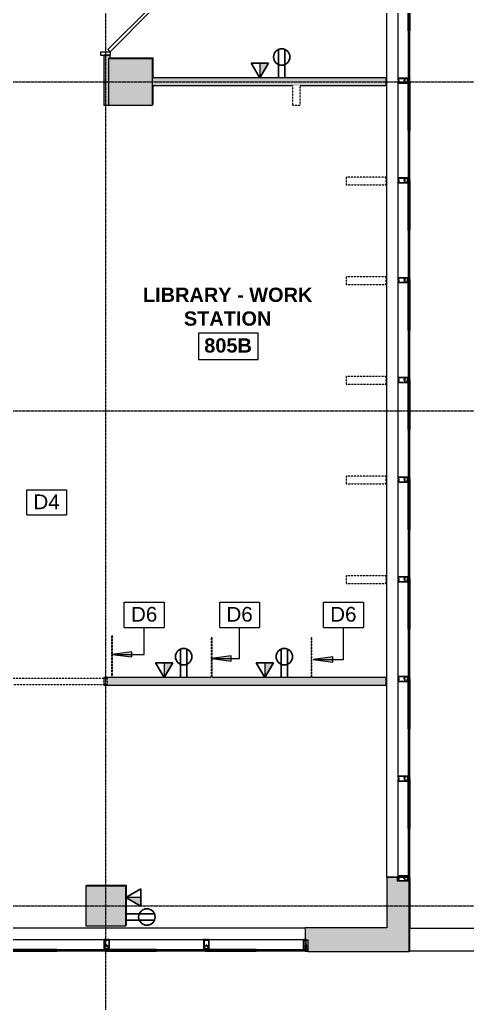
# Model space of a CAD drawing. Header units: inches. Extents: x -203 to 2791, y -968 to 768.
# Drawn here: x 1503 to 1772, y -570 to 22 of the extents above; entities that cross this region are included whole.
import ezdxf

# ---------------------------------------------------------------- set-up
doc = ezdxf.new("R2010")
doc.units = ezdxf.units.IN
doc.header["$MEASUREMENT"] = 0
doc.linetypes.add('Demolished', pattern=[0.1875, 0.125, -0.0625])
doc.linetypes.add('Grid Line 1_2_', pattern=[0.875, 0.5, -0.125, 0.125, -0.125])
for name, color, linetype, lineweight in [('A-ANNO-KEYN', 231, 'Continuous', 9), ('A-ANNO-NOTE', 131, 'Continuous', 13), ('A-Bldg-Patt', 7, 'Continuous', 9), ('A-Cols-Bldg', 7, 'Continuous', 9), ('A-DETL-GENF', 92, 'Continuous', 9), ('A-DETL-THIN', 151, 'Continuous', 9), ('A-DOOR', 31, 'Continuous', 13), ('A-DOOR-FRAM', 31, 'Continuous', 20), ('A-Glaz-Exst', 7, 'Continuous', 9), ('A-WALL', 113, 'Continuous', 13), ('A-Wall-Exst', 7, 'Continuous', 9), ('A-WALL-PATT', 111, 'Continuous', 13), ('G-ANNO-TEXT', 231, 'Continuous', 9), ('I-WALL', 2, 'Continuous', 13), ('Jenner and Block 8fl_BB_dwg', 8, 'Continuous', 9), ('S-GRID', 1, 'Continuous', 9)]:
    doc.layers.add(name, color=color, linetype=linetype, lineweight=lineweight)
doc.styles.add('Arial', font='arial.ttf', dxfattribs={"height": 8.851796})
doc.styles.add('Swis721 Lt BT_B', font='', dxfattribs={"height": 8.583975})
doc.styles.get('Swis721 Lt BT_B').set_extended_font_data('Swis721 Lt BT', bold=True)

# ---------------------------------------------------------------- blocks, each defined once
blk = doc.blocks.new('Single Flush - OTJ_SOLIDFLUSH_ALUM-5610241-Level 8 Demo')
at = {"layer": 'A-DOOR', "color": 8, "lineweight": 20}
for p, q in [((-7.42, 27.2), (-8.65, 25.96)), ((-8.65, 25.96), (16.67, 0.64)), ((17.91, 1.87), (-7.42, 27.2)), ((16.67, 0.64), (17.91, 1.87))]:
    blk.add_line(p, q, dxfattribs=at)
at = {"layer": 'A-DOOR', "color": 55, "lineweight": 9}
blk.add_arc((17.91, 1.87), 35.81, 135, 180.5, dxfattribs=at)
at = {"layer": 'A-DOOR-FRAM', "color": 8}
for p, q in [((-20, -3.87), (-20, 1.87)), ((-20, 1.87), (-18, 1.87)), ((-18, -3.87), (-18, 1.87)), ((18, -3.87), (18, 1.87)), ((18, 1.87), (20, 1.87)), ((20, -3.87), (20, 1.87)), ((-20, -3.87), (-18, -3.87)), ((18, -3.87), (20, -3.87))]:
    blk.add_line(p, q, dxfattribs=at)
blk = doc.blocks.new('Jenner and Block 8fl_BB_dwg_CW-STRIP-5551871-Level 8 Demo')
at = {"layer": 'A-Glaz-Exst'}
for p, q in [((-127.34, -53.32), (-127.56, -52.8)), ((-127.5, -52.64), (-124.39, -51.32)), ((-124.23, -51.38), (-123.91, -52.13)), ((-124.09, -52.63), (-124.08, -52.59)), ((-124.09, -52.78), (-124.03, -52.91)), ((-124.06, -52.65), (-124.04, -52.6)), ((-124.05, -51.17), (-123.01, -50.73)), ((-124.04, -52.43), (-123.99, -52.37)), ((-124.01, -52.57), (-123.8, -52.48)), ((-123.96, -52.47), (-123.97, -52.44)), ((-123.96, -52.36), (-123.88, -52.36)), ((-123.92, -52.42), (-123.9, -52.45)), ((-123.75, -52.48), (-123.71, -52.5)), ((-123.74, -52.44), (-123.69, -52.46)), ((-123.25, -53.69), (-123.64, -52.78)), ((-123.59, -52.56), (-123.13, -53.64)), ((-122.97, -53.7), (-121.94, -53.26)), ((-121.88, -51.54), (-122.01, -51.58)), ((-121.75, -51.73), (-121.85, -51.55)), ((-121.68, -51.87), (-121.79, -51.93)), ((-121.72, -51.64), (-121.66, -51.83)), ((-120.76, -51.54), (-120.96, -51.08)), ((-127.2, -53.33), (-127.26, -53.35)), ((-126.62, -54.54), (-127.12, -53.36)), ((-126.7, -54.61), (-126.64, -54.58)), ((-126.42, -55.17), (-123.32, -53.85))]:
    blk.add_line(p, q, dxfattribs=at)
at = {"layer": 'A-Glaz-Exst', "flags": 128}
for points in [[(-133.51, -24.09), (-122.34, -50.38), (-122.08, -51.01), (-121.85, -50.92), (-133.28, -23.99)], [(-132.82, -23.8), (-121.39, -50.72), (-121.16, -50.62), (-132.59, -23.7)], [(-122.46, -50.43), (-122.48, -50.37), (-127.89, -52.67), (-127.4, -53.82), (-127.17, -53.72), (-127.4, -53.82), (-127.89, -52.67), (-122.48, -50.37), (-122.46, -50.43), (-122.34, -50.38), (-122.46, -50.43), (-122.69, -50.53)], [(-109.83, -79.22), (-121.26, -52.3), (-121.49, -52.4), (-121.22, -53.03), (-121.34, -53.08), (-121.31, -53.13), (-126.72, -55.43), (-127.21, -54.28), (-126.95, -54.17), (-126.98, -54.18), (-127.21, -54.28), (-126.72, -55.43), (-121.31, -53.13), (-121.34, -53.08), (-121.57, -53.17)], [(-123.94, -52.21), (-124.27, -52.35), (-124.17, -52.58), (-123.98, -52.5)], [(-123.87, -52.45), (-123.67, -52.37), (-124.11, -51.34)], [(-124.08, -52.57), (-124.09, -52.55), (-123.98, -52.5), (-124, -52.45), (-124.02, -52.45)], [(-123.87, -52.39), (-123.89, -52.4), (-123.87, -52.45), (-123.76, -52.41), (-123.75, -52.43)], [(-122.85, -50.8), (-122.46, -51.72), (-121.94, -51.5), (-121.95, -51.47), (-121.99, -51.48), (-122.01, -51.45), (-121.87, -51.38), (-121.85, -51.42), (-121.89, -51.45), (-121.88, -51.47), (-121.82, -51.45), (-120.96, -51.08), (-121.06, -50.85)], [(-122.34, -50.38), (-122.54, -50.87), (-122.2, -50.73), (-122.69, -50.53), (-122.37, -51.28)], [(-121.87, -53.1), (-122.26, -52.18), (-121.74, -51.96), (-121.73, -51.99), (-121.77, -52.01), (-121.75, -52.05), (-121.61, -51.99), (-121.63, -51.95), (-121.67, -51.96), (-121.68, -51.93), (-121.57, -51.89), (-121.69, -51.6), (-121.7, -51.6), (-121.69, -51.6), (-121.57, -51.89), (-120.76, -51.54), (-120.67, -51.77), (-121.82, -52.26)], [(-121.82, -51.45), (-120.96, -51.08), (-121.06, -50.85), (-122.21, -51.34)], [(-122.05, -51.56), (-122.05, -51.55), (-121.94, -51.5)], [(-121.99, -50.5), (-122.02, -50.42), (-121.62, -50.24), (-121.59, -50.33)], [(-121.96, -50.56), (-121.94, -50.62), (-121.84, -50.78), (-121.49, -50.63), (-121.54, -50.45), (-121.56, -50.39)], [(-110.06, -79.32), (-121.22, -53.03), (-121.71, -52.83), (-121.37, -52.68), (-121.57, -53.17), (-121.88, -52.43)], [(-121.7, -51.74), (-121.82, -51.45), (-121.7, -51.74), (-121.71, -51.74)], [(-121.81, -51.97), (-121.8, -51.98), (-121.74, -51.96)], [(-121.08, -52.63), (-121.11, -52.57), (-121.15, -52.39), (-120.81, -52.24), (-120.71, -52.4), (-120.68, -52.46)], [(-121.06, -52.69), (-121.02, -52.77), (-120.62, -52.6), (-120.66, -52.52)], [(-109.37, -79.03), (-120.8, -52.1), (-120.57, -52), (-109.14, -78.93)], [(-126.88, -54.24), (-126.91, -54.19), (-127.09, -53.75), (-126.74, -54.59)], [(-126.92, -54.33), (-126.83, -54.53), (-126.86, -54.54), (-126.88, -54.5), (-126.92, -54.51), (-126.86, -54.66), (-126.82, -54.64), (-126.84, -54.6), (-126.81, -54.58), (-126.59, -55.1)]]:
    blk.add_lwpolyline(points, dxfattribs=at)
blk.add_lwpolyline([(-120.67, -51.77), (-120.76, -51.54), (-121.57, -51.89), (-120.76, -51.54)], close=True, dxfattribs=at)
at = {"layer": 'A-Glaz-Exst'}
for centre, radius in [((-121.98, -50.53), 0.0312), ((-121.57, -50.36), 0.0313), ((-121.07, -52.66), 0.0312), ((-120.67, -52.49), 0.0312)]:
    blk.add_circle(centre, radius, dxfattribs=at)
for centre, radius, start, end in [((-127.45, -52.75), 0.125, 113.00448, 203.00448), ((-124.34, -51.43), 0.125, 23.00448, 113.00448), ((-124, -51.29), 0.125, 113.00448, 203.00448), ((-124.01, -52.66), 0.089, 160.7135, 253.01766), ((-124.03, -52.23), 0.548, 263.77678, 322.84337), ((-124.09, -52.58), 0.0197, 337.76548, 23.00448), ((-123.99, -52.65), 0.0695, 179.30435, 235.28505), ((-124.03, -52.58), 0.0139, 50.356, 225.53699), ((-124.03, -52.44), 0.016, 138.44275, 293.00448), ((-124.03, -52.23), 0.517, 269.02566, 316.9833), ((-124.05, -52.6), 0.0118, 337.76548, 45.53699), ((-124.02, -52.26), 0.451, 268.61493, 317.39403), ((-124.03, -52.23), 0.673, 269.57652, 305.67997), ((-124.02, -52.56), 0.0118, 230.356, 293.00448), ((-123.96, -52.4), 0.04, 87.56621, 138.44275), ((-123.94, -52.43), 0.0306, 26.70736, 199.3016), ((-123.93, -52.46), 0.0306, 206.70736, 19.3016), ((-123.97, -52.16), 0.0625, 293.00448, 23.00448), ((-123.88, -52.38), 0.016, 293.00448, 87.56621), ((-123.8, -52.47), 0.0118, 293.00448, 355.65296), ((-123.77, -52.47), 0.0139, 0.47197, 175.65296), ((-123.75, -52.47), 0.0118, 180.47197, 248.24348), ((-123.73, -52.43), 0.0197, 203.00448, 248.24348), ((-123.75, -52.55), 0.0695, 350.72391, 46.70461), ((-123.73, -52.54), 0.089, 332.9913, 65.29546), ((-122.96, -50.85), 0.125, 23.00448, 113.00448), ((-122.22, -51.15), 0.313, 76.13458, 149.87438), ((-122.18, -51.16), 0.221, 68.00448, 194.87438), ((-122.26, -51.23), 0.125, 203.00448, 293.00448), ((-121.97, -51.25), 0.257, 114.48909, 201.51987), ((-122.02, -51.55), 0.0312, 203.00448, 288.00448), ((-121.98, -53.15), 0.125, 293.00448, 23.00448), ((-121.77, -52.38), 0.125, 113.00448, 203.00448), ((-121.88, -51.57), 0.0312, 23.00448, 108.00448), ((-121.67, -52.37), 0.221, 211.13458, 338.00448), ((-121.43, -51.25), 0.531, 84.93199, 141.07697), ((-121.58, -52.16), 0.257, 204.48909, 291.51987), ((-121.78, -51.95), 0.0312, 118.00448, 203.00448), ((-121.69, -52.41), 0.313, 256.13458, 329.87438), ((-121.72, -51.71), 0.0313, 208.00448, 293.00448), ((-121.69, -51.63), 0.0313, 113.00448, 198.00448), ((-121.55, -50.92), 0.145, 75.20208, 272.51682), ((-121.69, -51.84), 0.0312, 298.00448, 23.00448), ((-121.46, -50.89), 0.13, 309.3067, 96.5963), ((-121.06, -50.72), 0.266, 174.93199, 231.07697), ((-121.01, -50.7), 0.266, 174.93199, 231.07697), ((-121.21, -51.77), 0.531, 264.93199, 321.07697), ((-120.95, -50.67), 0.266, 174.93199, 231.07697), ((-121.06, -52.09), 0.145, 133.49214, 330.80688), ((-120.89, -50.65), 0.266, 174.93199, 231.07697), ((-120.97, -52.04), 0.13, 309.41266, 96.70226), ((-120.57, -51.87), 0.266, 174.93199, 231.07697), ((-120.52, -51.85), 0.266, 174.93199, 231.07697), ((-120.46, -51.82), 0.266, 174.93199, 231.07697), ((-120.4, -51.8), 0.266, 174.93199, 231.07697), ((-127.29, -53.29), 0.0625, 203.00448, 293.00448), ((-127.18, -53.39), 0.0625, 23.00448, 113.00448), ((-127.15, -53.78), 0.0625, 23.00448, 113.00448), ((-127.15, -53.78), 0.0625, 23.00448, 113.00448), ((-126.94, -54.2), 0.0312, 23.00448, 113.00448), ((-126.94, -54.2), 0.0312, 23.00448, 113.00448), ((-126.89, -54.31), 0.0312, 113.00448, 203.00448), ((-126.91, -54.26), 0.0313, 293.00448, 23.00448), ((-126.71, -54.58), 0.0312, 203.00448, 293.00448), ((-126.65, -54.55), 0.0313, 293.00448, 23.00448), ((-126.47, -55.05), 0.125, 203.00448, 293.00448), ((-123.37, -53.73), 0.125, 293.00448, 23.00448), ((-123.02, -53.59), 0.125, 203.00448, 293.00448)]:
    blk.add_arc(centre, radius, start, end, dxfattribs=at)
blk = doc.blocks.new('Jenner and Block 8fl_BB_dwg_CW-STRIP-V13-Level 8 Demo')
at = {"layer": 'A-Glaz-Exst'}
for p, q in [((-124.17, -51.52), (-123.91, -52.13)), ((-124.09, -52.63), (-124.08, -52.59)), ((-124.09, -52.78), (-124.03, -52.91)), ((-124.06, -52.65), (-124.04, -52.6)), ((-124.04, -52.43), (-123.99, -52.37)), ((-124.01, -52.57), (-123.8, -52.48)), ((-123.96, -52.47), (-123.97, -52.44)), ((-123.96, -52.36), (-123.88, -52.36)), ((-123.92, -52.42), (-123.9, -52.45)), ((-123.75, -52.48), (-123.71, -52.5)), ((-123.74, -52.44), (-123.69, -52.46)), ((-123.25, -53.69), (-123.64, -52.78)), ((-123.59, -52.56), (-123.13, -53.64)), ((-122.97, -53.7), (-121.94, -53.26)), ((-122.56, -50.84), (-122.37, -51.28)), ((-122.54, -50.87), (-122.2, -50.73)), ((-121.88, -51.54), (-122.01, -51.58)), ((-121.75, -51.73), (-121.85, -51.55)), ((-121.68, -51.87), (-121.79, -51.93)), ((-121.72, -51.64), (-121.66, -51.83)), ((-120.76, -51.54), (-120.96, -51.08)), ((-127.2, -53.33), (-127.26, -53.35)), ((-126.62, -54.54), (-127.12, -53.36)), ((-126.7, -54.61), (-126.64, -54.58)), ((-126.42, -55.17), (-123.32, -53.85))]:
    blk.add_line(p, q, dxfattribs=at)
at = {"layer": 'A-Glaz-Exst', "flags": 128}
for points in [[(-109.83, -79.22), (-121.26, -52.3), (-121.49, -52.4), (-121.22, -53.03), (-121.34, -53.08), (-121.31, -53.13), (-126.72, -55.43), (-127.13, -54.46)], [(-127.13, -54.46), (-126.72, -55.43), (-121.31, -53.13), (-121.34, -53.08), (-121.57, -53.17)], [(-123.94, -52.21), (-124.27, -52.35), (-124.17, -52.58), (-123.98, -52.5)], [(-124.08, -52.57), (-124.09, -52.55), (-123.98, -52.5), (-124, -52.45), (-124.02, -52.45)], [(-123.87, -52.45), (-123.67, -52.37), (-124.05, -51.47)], [(-123.87, -52.39), (-123.89, -52.4), (-123.87, -52.45), (-123.76, -52.41), (-123.75, -52.43)], [(-122.79, -50.94), (-122.46, -51.72), (-121.94, -51.5), (-121.95, -51.47), (-121.99, -51.48), (-122.01, -51.45), (-121.87, -51.38), (-121.85, -51.42), (-121.89, -51.45), (-121.88, -51.47), (-121.82, -51.45), (-120.96, -51.08), (-121.06, -50.85)], [(-121.87, -53.1), (-122.26, -52.18), (-121.74, -51.96), (-121.73, -51.99), (-121.77, -52.01), (-121.75, -52.05), (-121.61, -51.99), (-121.63, -51.95), (-121.67, -51.96), (-121.68, -51.93), (-121.57, -51.89), (-121.69, -51.6), (-121.7, -51.6), (-121.69, -51.6), (-121.57, -51.89), (-120.76, -51.54), (-120.67, -51.77), (-121.82, -52.26)], [(-122.21, -50.69), (-122.08, -51.01), (-121.85, -50.92), (-121.98, -50.59)], [(-121.82, -51.45), (-120.96, -51.08), (-121.06, -50.85), (-122.21, -51.34)], [(-122.05, -51.56), (-122.05, -51.55), (-121.94, -51.5)], [(-121.94, -50.62), (-121.84, -50.78), (-121.49, -50.63), (-121.54, -50.45)], [(-110.06, -79.32), (-121.22, -53.03), (-121.71, -52.83), (-121.37, -52.68), (-121.57, -53.17), (-121.88, -52.43)], [(-121.7, -51.74), (-121.82, -51.45), (-121.7, -51.74), (-121.71, -51.74)], [(-121.81, -51.97), (-121.8, -51.98), (-121.74, -51.96)], [(-121.52, -50.4), (-121.39, -50.72), (-121.16, -50.62), (-121.29, -50.3)], [(-121.08, -52.63), (-121.11, -52.57), (-121.15, -52.39), (-120.81, -52.24), (-120.71, -52.4), (-120.68, -52.46)], [(-121.06, -52.69), (-121.02, -52.77), (-120.62, -52.6), (-120.66, -52.52)], [(-109.37, -79.03), (-120.8, -52.1), (-120.57, -52), (-109.14, -78.93)], [(-126.88, -54.24), (-126.91, -54.19), (-127.09, -53.75), (-126.74, -54.59)], [(-126.9, -54.36), (-126.83, -54.53), (-126.86, -54.54), (-126.88, -54.5), (-126.92, -54.51), (-126.86, -54.66), (-126.82, -54.64), (-126.84, -54.6), (-126.81, -54.58), (-126.59, -55.1)]]:
    blk.add_lwpolyline(points, dxfattribs=at)
blk.add_lwpolyline([(-120.67, -51.77), (-120.76, -51.54), (-121.57, -51.89), (-120.76, -51.54)], close=True, dxfattribs=at)
at = {"layer": 'A-Glaz-Exst'}
for centre in [(-121.07, -52.66), (-120.67, -52.49)]:
    blk.add_circle(centre, 0.0312, dxfattribs=at)
for centre, radius, start, end in [((-124.01, -52.66), 0.089, 160.7135, 253.01766), ((-124.03, -52.23), 0.548, 263.77678, 322.84337), ((-124.09, -52.58), 0.0197, 337.76548, 23.00448), ((-123.99, -52.65), 0.0695, 179.30435, 235.28505), ((-124.03, -52.58), 0.0139, 50.356, 225.53699), ((-124.03, -52.44), 0.016, 138.44275, 293.00448), ((-124.03, -52.23), 0.517, 269.02566, 316.9833), ((-124.05, -52.6), 0.0118, 337.76548, 45.53699), ((-124.02, -52.26), 0.451, 268.61493, 317.39403), ((-124.03, -52.23), 0.673, 269.57652, 305.67997), ((-124.02, -52.56), 0.0118, 230.356, 293.00448), ((-123.96, -52.4), 0.04, 87.56621, 138.44275), ((-123.94, -52.43), 0.0306, 26.70736, 199.3016), ((-123.93, -52.46), 0.0306, 206.70736, 19.3016), ((-123.97, -52.16), 0.0625, 293.00448, 23.00448), ((-123.88, -52.38), 0.016, 293.00448, 87.56621), ((-123.8, -52.47), 0.0118, 293.00448, 355.65296), ((-123.77, -52.47), 0.0139, 0.47197, 175.65296), ((-123.75, -52.47), 0.0118, 180.47197, 248.24348), ((-123.73, -52.43), 0.0197, 203.00448, 248.24348), ((-123.75, -52.55), 0.0695, 350.72391, 46.70461), ((-123.73, -52.54), 0.089, 332.9913, 65.29546), ((-122.22, -51.15), 0.313, 76.13458, 149.87438), ((-122.18, -51.16), 0.221, 68.00448, 194.87438), ((-122.26, -51.23), 0.125, 203.00448, 293.00448), ((-121.97, -51.25), 0.257, 114.48909, 201.51987), ((-122.02, -51.55), 0.0312, 203.00448, 288.00448), ((-121.98, -53.15), 0.125, 293.00448, 23.00448), ((-121.77, -52.38), 0.125, 113.00448, 203.00448), ((-121.88, -51.57), 0.0312, 23.00448, 108.00448), ((-121.67, -52.37), 0.221, 211.13458, 338.00448), ((-121.43, -51.25), 0.531, 84.93199, 141.07697), ((-121.58, -52.16), 0.257, 204.48909, 291.51987), ((-121.78, -51.95), 0.0312, 118.00448, 203.00448), ((-121.69, -52.41), 0.313, 256.13458, 329.87438), ((-121.72, -51.71), 0.0313, 208.00448, 293.00448), ((-121.69, -51.63), 0.0313, 113.00448, 198.00448), ((-121.55, -50.92), 0.145, 75.20208, 272.51682), ((-121.69, -51.84), 0.0312, 298.00448, 23.00448), ((-121.46, -50.89), 0.13, 309.3067, 96.5963), ((-121.06, -50.72), 0.266, 174.93199, 231.07697), ((-121.01, -50.7), 0.266, 174.93199, 231.07697), ((-121.21, -51.77), 0.531, 264.93199, 321.07697), ((-120.95, -50.67), 0.266, 174.93199, 231.07697), ((-121.06, -52.09), 0.145, 133.49214, 330.80688), ((-120.89, -50.65), 0.266, 174.93199, 231.07697), ((-120.97, -52.04), 0.13, 309.41266, 96.70226), ((-120.57, -51.87), 0.266, 174.93199, 231.07697), ((-120.52, -51.85), 0.266, 174.93199, 231.07697), ((-120.46, -51.82), 0.266, 174.93199, 231.07697), ((-120.4, -51.8), 0.266, 174.93199, 231.07697), ((-127.18, -53.39), 0.0625, 23.00448, 113.00448), ((-126.94, -54.2), 0.0312, 23.00448, 113.00448), ((-126.94, -54.2), 0.0312, 23.00448, 113.00448), ((-126.91, -54.26), 0.0313, 293.00448, 23.00448), ((-126.71, -54.58), 0.0312, 203.00448, 293.00448), ((-126.65, -54.55), 0.0313, 293.00448, 23.00448), ((-126.47, -55.05), 0.125, 203.00448, 293.00448), ((-123.37, -53.73), 0.125, 293.00448, 23.00448), ((-123.02, -53.59), 0.125, 203.00448, 293.00448)]:
    blk.add_arc(centre, radius, start, end, dxfattribs=at)
blk = doc.blocks.new('Jenner and Block 8fl_BB_dwg_CW-STRIP-V14-Level 8 Demo')
at = {"layer": 'A-Glaz-Exst'}
for p, q in [((-127.34, -53.32), (-127.56, -52.8)), ((-127.5, -52.64), (-124.39, -51.32)), ((-124.23, -51.38), (-123.91, -52.13)), ((-124.09, -52.63), (-124.08, -52.59)), ((-124.09, -52.78), (-124.03, -52.91)), ((-124.06, -52.65), (-124.04, -52.6)), ((-124.05, -51.17), (-123.01, -50.73)), ((-124.04, -52.43), (-123.99, -52.37)), ((-124.01, -52.57), (-123.8, -52.48)), ((-123.96, -52.47), (-123.97, -52.44)), ((-123.96, -52.36), (-123.88, -52.36)), ((-123.92, -52.42), (-123.9, -52.45)), ((-123.75, -52.48), (-123.71, -52.5)), ((-123.74, -52.44), (-123.69, -52.46)), ((-123.25, -53.69), (-123.64, -52.78)), ((-123.59, -52.56), (-123.13, -53.64)), ((-122.97, -53.7), (-121.94, -53.26)), ((-121.88, -51.54), (-122.01, -51.58)), ((-121.75, -51.73), (-121.85, -51.55)), ((-121.68, -51.87), (-121.79, -51.93)), ((-121.72, -51.64), (-121.66, -51.83)), ((-120.76, -51.54), (-120.96, -51.08)), ((-127.2, -53.33), (-127.26, -53.35)), ((-126.62, -54.54), (-127.12, -53.36)), ((-126.7, -54.61), (-126.64, -54.58)), ((-126.42, -55.17), (-123.32, -53.85))]:
    blk.add_line(p, q, dxfattribs=at)
at = {"layer": 'A-Glaz-Exst', "flags": 128}
for points in [[(-133.51, -24.09), (-122.34, -50.38), (-122.08, -51.01), (-121.85, -50.92), (-133.28, -23.99)], [(-132.82, -23.8), (-121.39, -50.72), (-121.16, -50.62), (-132.59, -23.7)], [(-122.46, -50.43), (-122.48, -50.37), (-127.89, -52.67), (-127.4, -53.82), (-127.17, -53.72), (-127.4, -53.82), (-127.89, -52.67), (-122.48, -50.37), (-122.46, -50.43), (-122.34, -50.38), (-122.46, -50.43), (-122.69, -50.53)], [(-120.85, -53.25), (-121.26, -52.3), (-121.49, -52.4), (-121.22, -53.03), (-121.34, -53.08), (-121.31, -53.13), (-126.72, -55.43), (-127.21, -54.28), (-126.95, -54.17), (-126.98, -54.18), (-127.21, -54.28), (-126.72, -55.43), (-121.31, -53.13), (-121.34, -53.08), (-121.57, -53.17)], [(-123.94, -52.21), (-124.27, -52.35), (-124.17, -52.58), (-123.98, -52.5)], [(-123.87, -52.45), (-123.67, -52.37), (-124.11, -51.34)], [(-124.08, -52.57), (-124.09, -52.55), (-123.98, -52.5), (-124, -52.45), (-124.02, -52.45)], [(-123.87, -52.39), (-123.89, -52.4), (-123.87, -52.45), (-123.76, -52.41), (-123.75, -52.43)], [(-122.85, -50.8), (-122.46, -51.72), (-121.94, -51.5), (-121.95, -51.47), (-121.99, -51.48), (-122.01, -51.45), (-121.87, -51.38), (-121.85, -51.42), (-121.89, -51.45), (-121.88, -51.47), (-121.82, -51.45), (-120.96, -51.08), (-121.06, -50.85)], [(-122.34, -50.38), (-122.54, -50.87), (-122.2, -50.73), (-122.69, -50.53), (-122.37, -51.28)], [(-121.87, -53.1), (-122.26, -52.18), (-121.74, -51.96), (-121.73, -51.99), (-121.77, -52.01), (-121.75, -52.05), (-121.61, -51.99), (-121.63, -51.95), (-121.67, -51.96), (-121.68, -51.93), (-121.57, -51.89), (-121.69, -51.6), (-121.7, -51.6), (-121.69, -51.6), (-121.57, -51.89), (-120.76, -51.54), (-120.67, -51.77), (-121.82, -52.26)], [(-121.82, -51.45), (-120.96, -51.08), (-121.06, -50.85), (-122.21, -51.34)], [(-122.05, -51.56), (-122.05, -51.55), (-121.94, -51.5)], [(-121.99, -50.5), (-122.02, -50.42), (-121.62, -50.24), (-121.59, -50.33)], [(-121.96, -50.56), (-121.94, -50.62), (-121.84, -50.78), (-121.49, -50.63), (-121.54, -50.45), (-121.56, -50.39)], [(-121.08, -53.35), (-121.22, -53.03), (-121.71, -52.83), (-121.37, -52.68), (-121.57, -53.17), (-121.88, -52.43)], [(-121.7, -51.74), (-121.82, -51.45), (-121.7, -51.74), (-121.71, -51.74)], [(-121.81, -51.97), (-121.8, -51.98), (-121.74, -51.96)], [(-121.08, -52.63), (-121.11, -52.57), (-121.15, -52.39), (-120.81, -52.24), (-120.71, -52.4), (-120.68, -52.46)], [(-121.06, -52.69), (-121.02, -52.77), (-120.62, -52.6), (-120.66, -52.52)], [(-109.37, -79.03), (-120.8, -52.1), (-120.57, -52), (-109.14, -78.93)], [(-126.88, -54.24), (-126.91, -54.19), (-127.09, -53.75), (-126.74, -54.59)], [(-126.92, -54.33), (-126.83, -54.53), (-126.86, -54.54), (-126.88, -54.5), (-126.92, -54.51), (-126.86, -54.66), (-126.82, -54.64), (-126.84, -54.6), (-126.81, -54.58), (-126.59, -55.1)]]:
    blk.add_lwpolyline(points, dxfattribs=at)
blk.add_lwpolyline([(-120.67, -51.77), (-120.76, -51.54), (-121.57, -51.89), (-120.76, -51.54)], close=True, dxfattribs=at)
at = {"layer": 'A-Glaz-Exst'}
for centre, radius in [((-121.98, -50.53), 0.0312), ((-121.57, -50.36), 0.0313), ((-121.07, -52.66), 0.0312), ((-120.67, -52.49), 0.0312)]:
    blk.add_circle(centre, radius, dxfattribs=at)
for centre, radius, start, end in [((-127.45, -52.75), 0.125, 113.00448, 203.00448), ((-124.34, -51.43), 0.125, 23.00448, 113.00448), ((-124, -51.29), 0.125, 113.00448, 203.00448), ((-124.01, -52.66), 0.089, 160.7135, 253.01766), ((-124.03, -52.23), 0.548, 263.77678, 322.84337), ((-124.09, -52.58), 0.0197, 337.76548, 23.00448), ((-123.99, -52.65), 0.0695, 179.30435, 235.28505), ((-124.03, -52.58), 0.0139, 50.356, 225.53699), ((-124.03, -52.44), 0.016, 138.44275, 293.00448), ((-124.03, -52.23), 0.517, 269.02566, 316.9833), ((-124.05, -52.6), 0.0118, 337.76548, 45.53699), ((-124.02, -52.26), 0.451, 268.61493, 317.39403), ((-124.03, -52.23), 0.673, 269.57652, 305.67997), ((-124.02, -52.56), 0.0118, 230.356, 293.00448), ((-123.96, -52.4), 0.04, 87.56621, 138.44275), ((-123.94, -52.43), 0.0306, 26.70736, 199.3016), ((-123.93, -52.46), 0.0306, 206.70736, 19.3016), ((-123.97, -52.16), 0.0625, 293.00448, 23.00448), ((-123.88, -52.38), 0.016, 293.00448, 87.56621), ((-123.8, -52.47), 0.0118, 293.00448, 355.65296), ((-123.77, -52.47), 0.0139, 0.47197, 175.65296), ((-123.75, -52.47), 0.0118, 180.47197, 248.24348), ((-123.73, -52.43), 0.0197, 203.00448, 248.24348), ((-123.75, -52.55), 0.0695, 350.72391, 46.70461), ((-123.73, -52.54), 0.089, 332.9913, 65.29546), ((-122.96, -50.85), 0.125, 23.00448, 113.00448), ((-122.22, -51.15), 0.313, 76.13458, 149.87438), ((-122.18, -51.16), 0.221, 68.00448, 194.87438), ((-122.26, -51.23), 0.125, 203.00448, 293.00448), ((-121.97, -51.25), 0.257, 114.48909, 201.51987), ((-122.02, -51.55), 0.0312, 203.00448, 288.00448), ((-121.98, -53.15), 0.125, 293.00448, 23.00448), ((-121.77, -52.38), 0.125, 113.00448, 203.00448), ((-121.88, -51.57), 0.0312, 23.00448, 108.00448), ((-121.67, -52.37), 0.221, 211.13458, 338.00448), ((-121.43, -51.25), 0.531, 84.93199, 141.07697), ((-121.58, -52.16), 0.257, 204.48909, 291.51987), ((-121.78, -51.95), 0.0312, 118.00448, 203.00448), ((-121.69, -52.41), 0.313, 256.13458, 329.87438), ((-121.72, -51.71), 0.0313, 208.00448, 293.00448), ((-121.69, -51.63), 0.0313, 113.00448, 198.00448), ((-121.55, -50.92), 0.145, 75.20208, 272.51682), ((-121.69, -51.84), 0.0312, 298.00448, 23.00448), ((-121.46, -50.89), 0.13, 309.3067, 96.5963), ((-121.06, -50.72), 0.266, 174.93199, 231.07697), ((-121.01, -50.7), 0.266, 174.93199, 231.07697), ((-121.21, -51.77), 0.531, 264.93199, 321.07697), ((-120.95, -50.67), 0.266, 174.93199, 231.07697), ((-121.06, -52.09), 0.145, 133.49214, 330.80688), ((-120.89, -50.65), 0.266, 174.93199, 231.07697), ((-120.97, -52.04), 0.13, 309.41266, 96.70226), ((-120.57, -51.87), 0.266, 174.93199, 231.07697), ((-120.52, -51.85), 0.266, 174.93199, 231.07697), ((-120.46, -51.82), 0.266, 174.93199, 231.07697), ((-120.4, -51.8), 0.266, 174.93199, 231.07697), ((-127.29, -53.29), 0.0625, 203.00448, 293.00448), ((-127.18, -53.39), 0.0625, 23.00448, 113.00448), ((-127.15, -53.78), 0.0625, 23.00448, 113.00448), ((-127.15, -53.78), 0.0625, 23.00448, 113.00448), ((-126.94, -54.2), 0.0312, 23.00448, 113.00448), ((-126.94, -54.2), 0.0312, 23.00448, 113.00448), ((-126.89, -54.31), 0.0312, 113.00448, 203.00448), ((-126.91, -54.26), 0.0313, 293.00448, 23.00448), ((-126.71, -54.58), 0.0312, 203.00448, 293.00448), ((-126.65, -54.55), 0.0313, 293.00448, 23.00448), ((-126.47, -55.05), 0.125, 203.00448, 293.00448), ((-123.37, -53.73), 0.125, 293.00448, 23.00448), ((-123.02, -53.59), 0.125, 203.00448, 293.00448)]:
    blk.add_arc(centre, radius, start, end, dxfattribs=at)
blk = doc.blocks.new('Jenner and Block 8fl_BB_dwg-4751915-Level 8 Demo')
at = {"layer": 'A-Bldg-Patt'}
for points in [[(1582.73, -13.32), (1582.73, -1.34), (1556.77, -1.34), (1556.77, -1.63), (1582.33, -1.63), (1582.33, -13.32)], [(1582.73, -29.34), (1582.73, -17.94), (1582.33, -17.94), (1582.33, -29.34)], [(1566.33, -523.31), (1566.73, -523.31), (1566.73, -499.31), (1542.73, -499.31), (1542.73, -499.6), (1566.33, -499.6)]]:
    blk.add_hatch(color=256, dxfattribs=at).paths.add_polyline_path(points, flags=0)
for p, q in [((1582.73, -1.34), (1556.77, -1.34)), ((1556.77, -1.34), (1556.77, -1.63)), ((1556.77, -1.63), (1582.33, -1.63)), ((1582.33, -1.63), (1582.33, -13.32)), ((1582.73, -13.32), (1582.73, -1.34)), ((1582.33, -13.32), (1582.73, -13.32)), ((1582.73, -17.94), (1582.33, -17.94)), ((1582.33, -17.94), (1582.33, -29.34)), ((1582.73, -29.34), (1582.73, -17.94)), ((1582.33, -29.34), (1582.73, -29.34)), ((1566.73, -499.31), (1542.73, -499.31)), ((1542.73, -499.31), (1542.73, -499.6)), ((1542.73, -499.6), (1566.33, -499.6)), ((1566.33, -499.6), (1566.33, -523.31)), ((1566.73, -523.31), (1566.73, -499.31)), ((1566.33, -523.31), (1566.73, -523.31))]:
    blk.add_line(p, q, dxfattribs=at)
at = {"layer": 'A-Cols-Bldg', "flags": 128}
for points in [[(1582.73, -13.32), (1582.73, -1.34), (1556.77, -1.34)], [(1582.33, -29.34), (1582.73, -29.34), (1582.73, -17.94)], [(1566.73, -499.31), (1542.73, -499.31), (1542.73, -499.6)], [(1566.33, -523.31), (1566.73, -523.31), (1566.73, -499.31)]]:
    blk.add_lwpolyline(points, dxfattribs=at)
at = {"layer": 'A-Glaz-Exst'}
for p, q in [((1723.3, -494.59), (1723.3, 102.35)), ((1730.17, -13.55), (1730.17, 43.45)), ((1730.17, -73.55), (1730.17, -16.55)), ((1730.17, -133.55), (1730.17, -76.55)), ((1730.17, -193.55), (1730.17, -136.55)), ((1730.17, -253.55), (1730.17, -196.55)), ((1730.17, -313.55), (1730.17, -256.55)), ((1730.17, -373.55), (1730.17, -316.55)), ((1730.17, -431.55), (1730.17, -374.55)), ((1730.17, -433.55), (1730.17, -376.55)), ((1730.17, -493.55), (1730.17, -436.55)), ((1016.23, -524.94), (1674.29, -524.94)), ((1496.23, -531.81), (1553.23, -531.81)), ((1556.23, -531.81), (1613.23, -531.81)), ((1616.23, -531.81), (1673.23, -531.81))]:
    blk.add_line(p, q, dxfattribs=at)
at = {"layer": 'A-Wall-Exst'}
blk.add_line((1736.77, -538.81), (1737.17, -538.81), dxfattribs=at)
at = {"layer": 'A-Wall-Exst', "flags": 128}
for points in [[(1923.69, 337.71), (1924.09, 337.71), (1924.09, -538.81), (1737.17, -538.81), (1737.17, -494.3), (1723.3, -494.3), (1723.3, -494.59)], [(1737.17, -525.05), (1909.84, -525.05), (1909.84, 337.43)], [(1674.68, -532.1), (1674.68, -538.81), (1675.83, -538.81)]]:
    blk.add_lwpolyline(points, dxfattribs=at)
at = {"layer": 'A-WALL-PATT', "color": 7, "lineweight": 9}
for p, q in [((1723.3, -494.3), (1737.17, -494.3)), ((1674.68, -538.81), (1674.68, -532.1)), ((1737.17, -538.81), (1736.77, -538.41)), ((1736.77, -538.41), (1737.17, -538.81))]:
    blk.add_line(p, q, dxfattribs=at)
for name, p, rotation in [('Jenner and Block 8fl_BB_dwg_CW-STRIP-5551871-Level 8 Demo', (1868.48, 44.95), 336.9955198969619), ('Jenner and Block 8fl_BB_dwg_CW-STRIP-5551871-Level 8 Demo', (1868.48, -15.05), 336.9955198969619), ('Jenner and Block 8fl_BB_dwg_CW-STRIP-5551871-Level 8 Demo', (1868.48, -75.05), 336.9955198969619), ('Jenner and Block 8fl_BB_dwg_CW-STRIP-5551871-Level 8 Demo', (1868.48, -135.05), 336.9955198969619), ('Jenner and Block 8fl_BB_dwg_CW-STRIP-5551871-Level 8 Demo', (1868.48, -195.05), 336.9955198969619), ('Jenner and Block 8fl_BB_dwg_CW-STRIP-5551871-Level 8 Demo', (1868.48, -255.05), 336.9955198969619), ('Jenner and Block 8fl_BB_dwg_CW-STRIP-5551871-Level 8 Demo', (1868.48, -315.05), 336.9955198969619), ('Jenner and Block 8fl_BB_dwg_CW-STRIP-5551871-Level 8 Demo', (1868.48, -375.05), 336.9955198969619), ('Jenner and Block 8fl_BB_dwg_CW-STRIP-5551871-Level 8 Demo', (1868.48, -435.05), 336.9955198969619), ('Jenner and Block 8fl_BB_dwg_CW-STRIP-V14-Level 8 Demo', (1868.48, -495.05), 336.9955198969619), ('Jenner and Block 8fl_BB_dwg_CW-STRIP-5551871-Level 8 Demo', (1494.73, -670.12), 246.9955198969619), ('Jenner and Block 8fl_BB_dwg_CW-STRIP-5551871-Level 8 Demo', (1554.73, -670.12), 246.9955198969619), ('Jenner and Block 8fl_BB_dwg_CW-STRIP-5551871-Level 8 Demo', (1614.73, -670.12), 246.9955198969619), ('Jenner and Block 8fl_BB_dwg_CW-STRIP-V13-Level 8 Demo', (1674.73, -670.12), 246.9955198969619)]:
    blk.add_blockref(name, p, dxfattribs=dict(rotation=rotation))
blk = doc.blocks.new('Keynote Tag - Keynote Number - Boxed-135510-Level 8 Demo')
at = {"layer": 'A-ANNO-KEYN'}
for p, q in [((-0.125, -0.0792), (-0.125, 0.0781)), ((-0.125, 0.0781), (0.125, 0.0781)), ((0.125, 0.0781), (0.125, -0.0792)), ((-0.125, -0.0792), (0.125, -0.0792))]:
    blk.add_line(p, q, dxfattribs=at)

msp = doc.modelspace()

# ---------------------------------------------------------------- hatches: boundary and pattern name
at = {"layer": 'A-ANNO-KEYN'}
for points in [[(1558.24, -359.97), (1570.24, -361.55), (1570.24, -358.39)], [(1618.15, -362.46), (1630.15, -364.04), (1630.15, -360.88)], [(1679.3, -363.09), (1691.3, -364.67), (1691.3, -361.51)]]:
    msp.add_hatch(color=256, dxfattribs=at).paths.add_polyline_path(points, flags=0)
at = {"layer": 'A-ANNO-NOTE', "lineweight": 9}
for points in [[(1647.3, -13.03), (1652.45, -4.1), (1647.3, -4.1)], [(1589.73, -373.99), (1594.89, -365.05), (1589.73, -365.05)], [(1650.3, -373.99), (1655.45, -365.05), (1650.3, -365.05)], [(1575.67, -511.47), (1575.67, -506.31), (1566.73, -506.31)]]:
    msp.add_hatch(color=55, dxfattribs=at).paths.add_polyline_path(points, flags=0)
at = {"layer": 'A-DETL-GENF'}
h = msp.add_hatch(color=7, dxfattribs=at)
h.paths.add_polyline_path([(464.83, -720.82), (893.53, -538.81), (1016.23, -538.81), (1016.23, -524.94), (892.67, -524.94), (457.06, -709.88), (459.54, -715.74), (462.19, -714.61)], flags=0)
h.paths.add_polyline_path([(3.31, -538.98), (25.4, -529.6), (16.02, -507.51), (-6.07, -516.89), (-5.16, -519.03)], flags=0)
h.paths.add_polyline_path([(1723.7, -538.81), (1737.17, -538.81), (1737.17, -496.55), (1730.17, -496.55), (1730.17, -494.3), (1723.7, -494.3), (1723.7, -524.65), (1674.68, -524.65), (1674.68, -531.81), (1676.23, -531.81), (1676.23, -538.81), (1723.3, -538.81)], flags=0)
h.paths.add_polyline_path([(471.73, -532.94), (492.17, -532.94), (492.17, -512), (471.73, -512), (471.73, -530.03)], flags=0)
h.paths.add_polyline_path([(259.11, -532.49), (281.21, -523.11), (271.83, -501.02), (249.74, -510.4), (257.64, -529.03)], flags=0)
h.paths.add_polyline_path([(491.11, -225.31), (494.81, -225.31), (494.81, -201.31), (471.73, -201.31), (471.73, -225.31), (489.31, -225.31)], flags=0)
h.paths.add_polyline_path([(980.11, -121.34), (993.73, -121.34), (993.73, 0.66), (950.73, 0.66), (950.73, -16.34), (908.73, -16.34), (908.73, 0.66), (846.73, 0.66), (846.73, -16.34), (804.73, -16.34), (804.73, 0.66), (742.73, 0.66), (742.73, -16.34), (700.73, -16.34), (700.73, 0.66), (638.73, 0.66), (638.73, -16.34), (596.73, -16.34), (596.73, 0.66), (569.74, 0.66), (569.74, -24.34), (979.73, -24.34), (979.73, -121.34)], flags=0)
h.paths.add_polyline_path([(1240.73, -29.34), (1268.73, -29.34), (1268.73, -3.4), (1240.73, -3.4), (1240.73, -28.53)], flags=0)
h.paths.add_polyline_path([(1556.36, -29.34), (1582.73, -29.34), (1582.73, -1.34), (1556.36, -1.34), (1556.36, -22.84)], flags=0)
h.paths.add_polyline_path([(236.83, -29.34), (248.73, -29.34), (248.73, -1.34), (220.73, -1.34), (220.73, -29.34), (232.46, -29.34)], flags=0)
h.paths.add_polyline_path([(-117.75, -27.34), (-84.26, -27.34), (-84.26, -2.95), (-117.75, -2.95), (-117.75, -3.34)], flags=0)
h.paths.add_polyline_path([(1723.3, 284.95), (1737.17, 284.95), (1737.17, 337.71), (1772.13, 337.71), (1772.13, 351.59), (1723.3, 351.58), (1723.3, 299.43)], flags=0)
h.paths.add_polyline_path([(1924.09, 337.71), (1924.09, 580.15), (1910.23, 580.15), (1910.23, 351.59), (1889.03, 351.59), (1889.03, 337.71), (1910.23, 337.71)], flags=0)
h.paths.add_polyline_path([(1542.73, 553.15), (1566.73, 553.15), (1566.73, 577.15), (1542.73, 577.15)], flags=0)
h.paths.add_polyline_path([(1252.42, 553.15), (1266.73, 553.15), (1266.73, 577.15), (1242.73, 577.15), (1242.73, 553.15)], flags=0)
h.paths.add_polyline_path([(961.42, 553.15), (966.73, 553.15), (966.73, 577.15), (942.73, 577.15), (942.73, 553.15), (956.8, 553.15)], flags=0)
h.paths.add_polyline_path([(596.73, 553.15), (620.73, 553.15), (620.73, 577.15), (596.73, 577.15)], flags=0)
h.paths.add_polyline_path([(237.05, 553.15), (246.73, 553.15), (246.73, 577.15), (222.73, 577.15), (222.73, 553.15), (232.42, 553.15)], flags=0)
h.paths.add_polyline_path([(-39.27, 553.15), (-15.27, 553.15), (-15.27, 577.15), (-39.27, 577.15)], flags=0)
at = {"layer": 'A-WALL'}
msp.add_hatch(color=250, dxfattribs=at).paths.add_polyline_path([(1553.42, -523.31), (1566.73, -523.31), (1566.73, -499.31), (1542.73, -499.31), (1542.73, -523.31)], flags=0)
at = {"layer": 'A-WALL-PATT', "lineweight": 9}
h = msp.add_hatch(color=7, dxfattribs=at)
h.paths.add_polyline_path([(1553.42, -29.34), (1556.36, -29.34), (1556.36, -1.34), (1557.17, -1.34), (1557.17, 0.66), (1553.42, 0.66), (1553.42, -17.65)], flags=0)
h.paths.add_polyline_path([(1553.42, 40.66), (1557.17, 40.66), (1557.17, 107.95), (1553.42, 107.95)], flags=0)
h.paths.add_polyline_path([(1557.17, 147.95), (1557.17, 299.43), (1553.42, 299.43), (1553.42, 147.95)], flags=0)
h.paths.add_polyline_path([(1557.17, 339.43), (1557.17, 346.96), (1553.42, 346.96), (1553.42, 339.43)], flags=0)
for points in [[(1723.3, -17.65), (1723.3, -13.03), (1582.73, -13.03), (1582.73, -17.65), (1671.61, -17.65)], [(1723.3, -378.61), (1723.3, -373.99), (1553.42, -373.99), (1553.42, -378.61)]]:
    msp.add_hatch(color=7, dxfattribs=at).paths.add_polyline_path(points, flags=0)

# ---------------------------------------------------------------- linework, layer by layer
at = {"layer": 'A-ANNO-KEYN'}
for p, q in [((1577.74, -359.97), (1577.74, -343.74)), ((1635.16, -362.46), (1635.16, -343.74)), ((1697.58, -363.09), (1697.58, -343.74)), ((1570.24, -358.39), (1558.24, -359.97)), ((1558.24, -359.97), (1570.24, -361.55)), ((1558.24, -359.97), (1577.74, -359.97)), ((1570.24, -361.55), (1570.24, -358.39)), ((1630.15, -360.88), (1618.15, -362.46)), ((1630.15, -364.04), (1630.15, -360.88)), ((1618.15, -362.46), (1630.15, -364.04)), ((1618.15, -362.46), (1635.16, -362.46)), ((1691.3, -361.51), (1679.3, -363.09)), ((1679.3, -363.09), (1691.3, -364.67)), ((1679.3, -363.09), (1697.58, -363.09)), ((1691.3, -364.67), (1691.3, -361.51))]:
    msp.add_line(p, q, dxfattribs=at)
at = {"layer": 'A-ANNO-NOTE', "color": 215, "lineweight": 30}
for p, q in [((1658.56, -12.38), (1658.56, 4.15)), ((1662.39, -12.38), (1662.39, 4.15)), ((1647.3, -13.03), (1642.14, -4.1)), ((1642.14, -4.1), (1652.45, -4.1)), ((1647.3, -13.03), (1652.45, -4.1)), ((1599.56, -373.33), (1599.56, -356.81)), ((1603.39, -373.33), (1603.39, -356.81)), ((1660.12, -373.33), (1660.12, -356.81)), ((1663.96, -373.33), (1663.96, -356.81)), ((1589.73, -373.99), (1584.58, -365.05)), ((1584.58, -365.05), (1594.89, -365.05)), ((1589.73, -373.99), (1594.89, -365.05)), ((1650.3, -373.99), (1645.14, -365.05)), ((1645.14, -365.05), (1655.45, -365.05)), ((1650.3, -373.99), (1655.45, -365.05)), ((1566.73, -506.31), (1575.67, -501.16)), ((1575.67, -501.16), (1575.67, -511.47)), ((1566.73, -506.31), (1575.67, -511.47)), ((1567.39, -516.17), (1583.91, -516.17)), ((1567.39, -520), (1583.91, -520))]:
    msp.add_line(p, q, dxfattribs=at)
at = {"layer": 'A-ANNO-NOTE', "color": 55, "lineweight": 9}
for p, q in [((1647.3, -13.03), (1652.45, -4.1)), ((1652.45, -4.1), (1647.3, -4.1)), ((1647.3, -4.1), (1647.3, -13.03)), ((1589.73, -373.99), (1594.89, -365.05)), ((1594.89, -365.05), (1589.73, -365.05)), ((1589.73, -365.05), (1589.73, -373.99)), ((1650.3, -373.99), (1655.45, -365.05)), ((1655.45, -365.05), (1650.3, -365.05)), ((1650.3, -365.05), (1650.3, -373.99)), ((1566.73, -506.31), (1575.67, -511.47)), ((1575.67, -506.31), (1566.73, -506.31)), ((1575.67, -511.47), (1575.67, -506.31))]:
    msp.add_line(p, q, dxfattribs=at)
at = {"layer": 'A-ANNO-NOTE', "color": 215, "lineweight": 30}
for centre in [(1660.48, -0.41), (1601.48, -361.37), (1662.04, -361.37), (1579.35, -518.08)]:
    msp.add_circle(centre, 4.95, dxfattribs=at)
at = {"layer": 'A-DETL-THIN'}
for p, q in [((1582.73, -1.34), (1556.36, -1.34)), ((1556.36, -1.34), (1556.36, -29.34)), ((1582.73, -29.34), (1582.73, -1.34)), ((1556.36, -29.34), (1582.73, -29.34)), ((1646.32, -166.6), (1610.32, -166.6)), ((1610.32, -166.6), (1610.32, -182.6)), ((1646.32, -182.6), (1646.32, -166.6)), ((1610.32, -182.6), (1646.32, -182.6)), ((1730.17, -494.3), (1723.7, -494.3)), ((1723.7, -494.3), (1723.7, -524.65)), ((1730.17, -496.55), (1730.17, -494.3)), ((1737.17, -496.55), (1730.17, -496.55)), ((1737.17, -538.81), (1737.17, -496.55)), ((1723.7, -524.65), (1674.68, -524.65)), ((1674.68, -524.65), (1674.68, -531.81)), ((1674.68, -531.81), (1676.23, -531.81)), ((1676.23, -531.81), (1676.23, -538.81)), ((1676.23, -538.81), (1737.17, -538.81))]:
    msp.add_line(p, q, dxfattribs=at)
at = {"layer": 'A-WALL', "color": 8, "lineweight": 20}
for p, q in [((1723.3, -13.03), (1582.73, -13.03)), ((1582.73, -17.65), (1666.98, -17.65)), ((1671.61, -17.65), (1723.3, -17.65)), ((1723.3, -17.65), (1723.3, -13.03)), ((1618.11, -373.99), (1553.42, -373.99)), ((1553.42, -373.99), (1553.42, -378.61)), ((1553.42, -378.61), (1723.3, -378.61)), ((1678.11, -373.99), (1618.61, -373.99)), ((1723.3, -373.99), (1678.61, -373.99)), ((1723.3, -378.61), (1723.3, -373.99)), ((1566.73, -499.31), (1542.73, -499.31)), ((1542.73, -499.31), (1542.73, -523.31)), ((1566.73, -523.31), (1566.73, -499.31)), ((1542.73, -523.31), (1566.73, -523.31))]:
    msp.add_line(p, q, dxfattribs=at)
at = {"layer": 'A-WALL', "color": 250, "linetype": 'Demolished', "lineweight": 20}
for p, q in [((1666.98, -17.65), (1666.98, -29.34)), ((1671.61, -29.34), (1671.61, -17.65)), ((1666.98, -29.34), (1671.61, -29.34)), ((1723.3, -72.74), (1699.3, -72.74)), ((1699.3, -72.74), (1699.3, -77.36)), ((1723.3, -77.36), (1723.3, -72.74)), ((1699.3, -77.36), (1723.3, -77.36)), ((1723.3, -132.74), (1699.3, -132.74)), ((1699.3, -132.74), (1699.3, -137.36)), ((1723.3, -137.36), (1723.3, -132.74)), ((1699.3, -137.36), (1723.3, -137.36)), ((1723.3, -192.74), (1699.3, -192.74)), ((1699.3, -192.74), (1699.3, -197.36)), ((1723.3, -197.36), (1723.3, -192.74)), ((1699.3, -197.36), (1723.3, -197.36)), ((1723.3, -252.74), (1699.3, -252.74)), ((1699.3, -252.74), (1699.3, -257.36)), ((1723.3, -257.36), (1723.3, -252.74)), ((1699.3, -257.36), (1723.3, -257.36)), ((1723.3, -312.74), (1699.3, -312.74)), ((1699.3, -312.74), (1699.3, -317.36)), ((1723.3, -317.36), (1723.3, -312.74)), ((1699.3, -317.36), (1723.3, -317.36))]:
    msp.add_line(p, q, dxfattribs=at)
at = {"layer": 'I-WALL', "color": 8, "lineweight": 20}
for p, q in [((1553.42, 0.66), (1553.42, -29.34)), ((1557.17, 0.66), (1553.42, 0.66)), ((1557.17, -1.34), (1557.17, 0.66)), ((1553.42, -29.34), (1556.36, -29.34))]:
    msp.add_line(p, q, dxfattribs=at)
at = {"layer": 'I-WALL', "color": 250, "linetype": 'Demolished', "lineweight": 20}
for p, q in [((1558.61, -348.77), (1558.11, -348.77)), ((1558.11, -348.77), (1558.11, -372.77)), ((1558.61, -372.77), (1558.61, -348.77)), ((1618.61, -349.99), (1618.11, -349.99)), ((1618.11, -349.99), (1618.11, -373.99)), ((1618.61, -373.99), (1618.61, -349.99)), ((1678.61, -349.99), (1678.11, -349.99)), ((1678.11, -349.99), (1678.11, -373.99)), ((1678.61, -373.99), (1678.61, -349.99)), ((1558.11, -372.77), (1558.61, -372.77)), ((1555.73, -374.55), (1498.61, -374.55)), ((1498.61, -378.05), (1555.73, -378.05)), ((1555.73, -378.05), (1555.73, -374.55))]:
    msp.add_line(p, q, dxfattribs=at)
at = {"layer": 'S-GRID', "linetype": 'Grid Line 1_2_'}
for p, q in [((1554.73, -968.26), (1554.73, 744.46)), ((-203.03, -15.31), (2046, -15.31)), ((-203.03, -213.31), (2046, -213.31)), ((-203.03, -511.31), (2046, -511.31))]:
    msp.add_line(p, q, dxfattribs=at)

# ---------------------------------------------------------------- block references
at = {"layer": 'A-ANNO-KEYN', "xscale": 95.99999999999994, "yscale": 95.99999999999994, "zscale": 95.99999999999994}
for p in [(1519.06, -268.47), (1577.74, -336.13), (1635.16, -336.13), (1697.58, -336.13)]:
    msp.add_blockref('Keynote Tag - Keynote Number - Boxed-135510-Level 8 Demo', p, dxfattribs=at)
at = {"layer": 'A-DOOR', "color": 135, "rotation": 269.9999999999999}
msp.add_blockref('Single Flush - OTJ_SOLIDFLUSH_ALUM-5610241-Level 8 Demo', (1555.3, 20.66), dxfattribs=at)
at = {"layer": 'Jenner and Block 8fl_BB_dwg', "color": 7}
msp.add_blockref('Jenner and Block 8fl_BB_dwg-4751915-Level 8 Demo', (0.4, 0.29), dxfattribs=at)

# ---------------------------------------------------------------- texts
at = {"layer": 'G-ANNO-TEXT', "color": 7, "char_height": 8.584, "attachment_point": 2, "line_spacing_factor": 0.998538, "style": 'Swis721 Lt BT_B'}
for s, insert, width in [('LIBRARY - WORK\\PSTATION', (1627.94, -139.27), 109.944), ('805B', (1628.19, -169.77), 32.184)]:
    msp.add_mtext(s, dxfattribs=dict(at, insert=insert, width=width))

# ---------------------------------------------------------------- next in the draw order: texts
at = {"layer": 'A-ANNO-KEYN', "char_height": 8.852, "width": 18.792, "attachment_point": 2, "line_spacing_factor": 0.938532, "style": 'Arial', "bg_fill": 3, "box_fill_scale": 1.25, "bg_fill_color": 0, "bg_fill_transparency": 0}
for s, insert in [('D4', (1519.03, -263.75)), ('D6', (1577.71, -331.42)), ('D6', (1635.13, -331.42)), ('D6', (1697.55, -331.42))]:
    msp.add_mtext(s, dxfattribs=dict(at, insert=insert))

doc.saveas('drawing.dxf')
